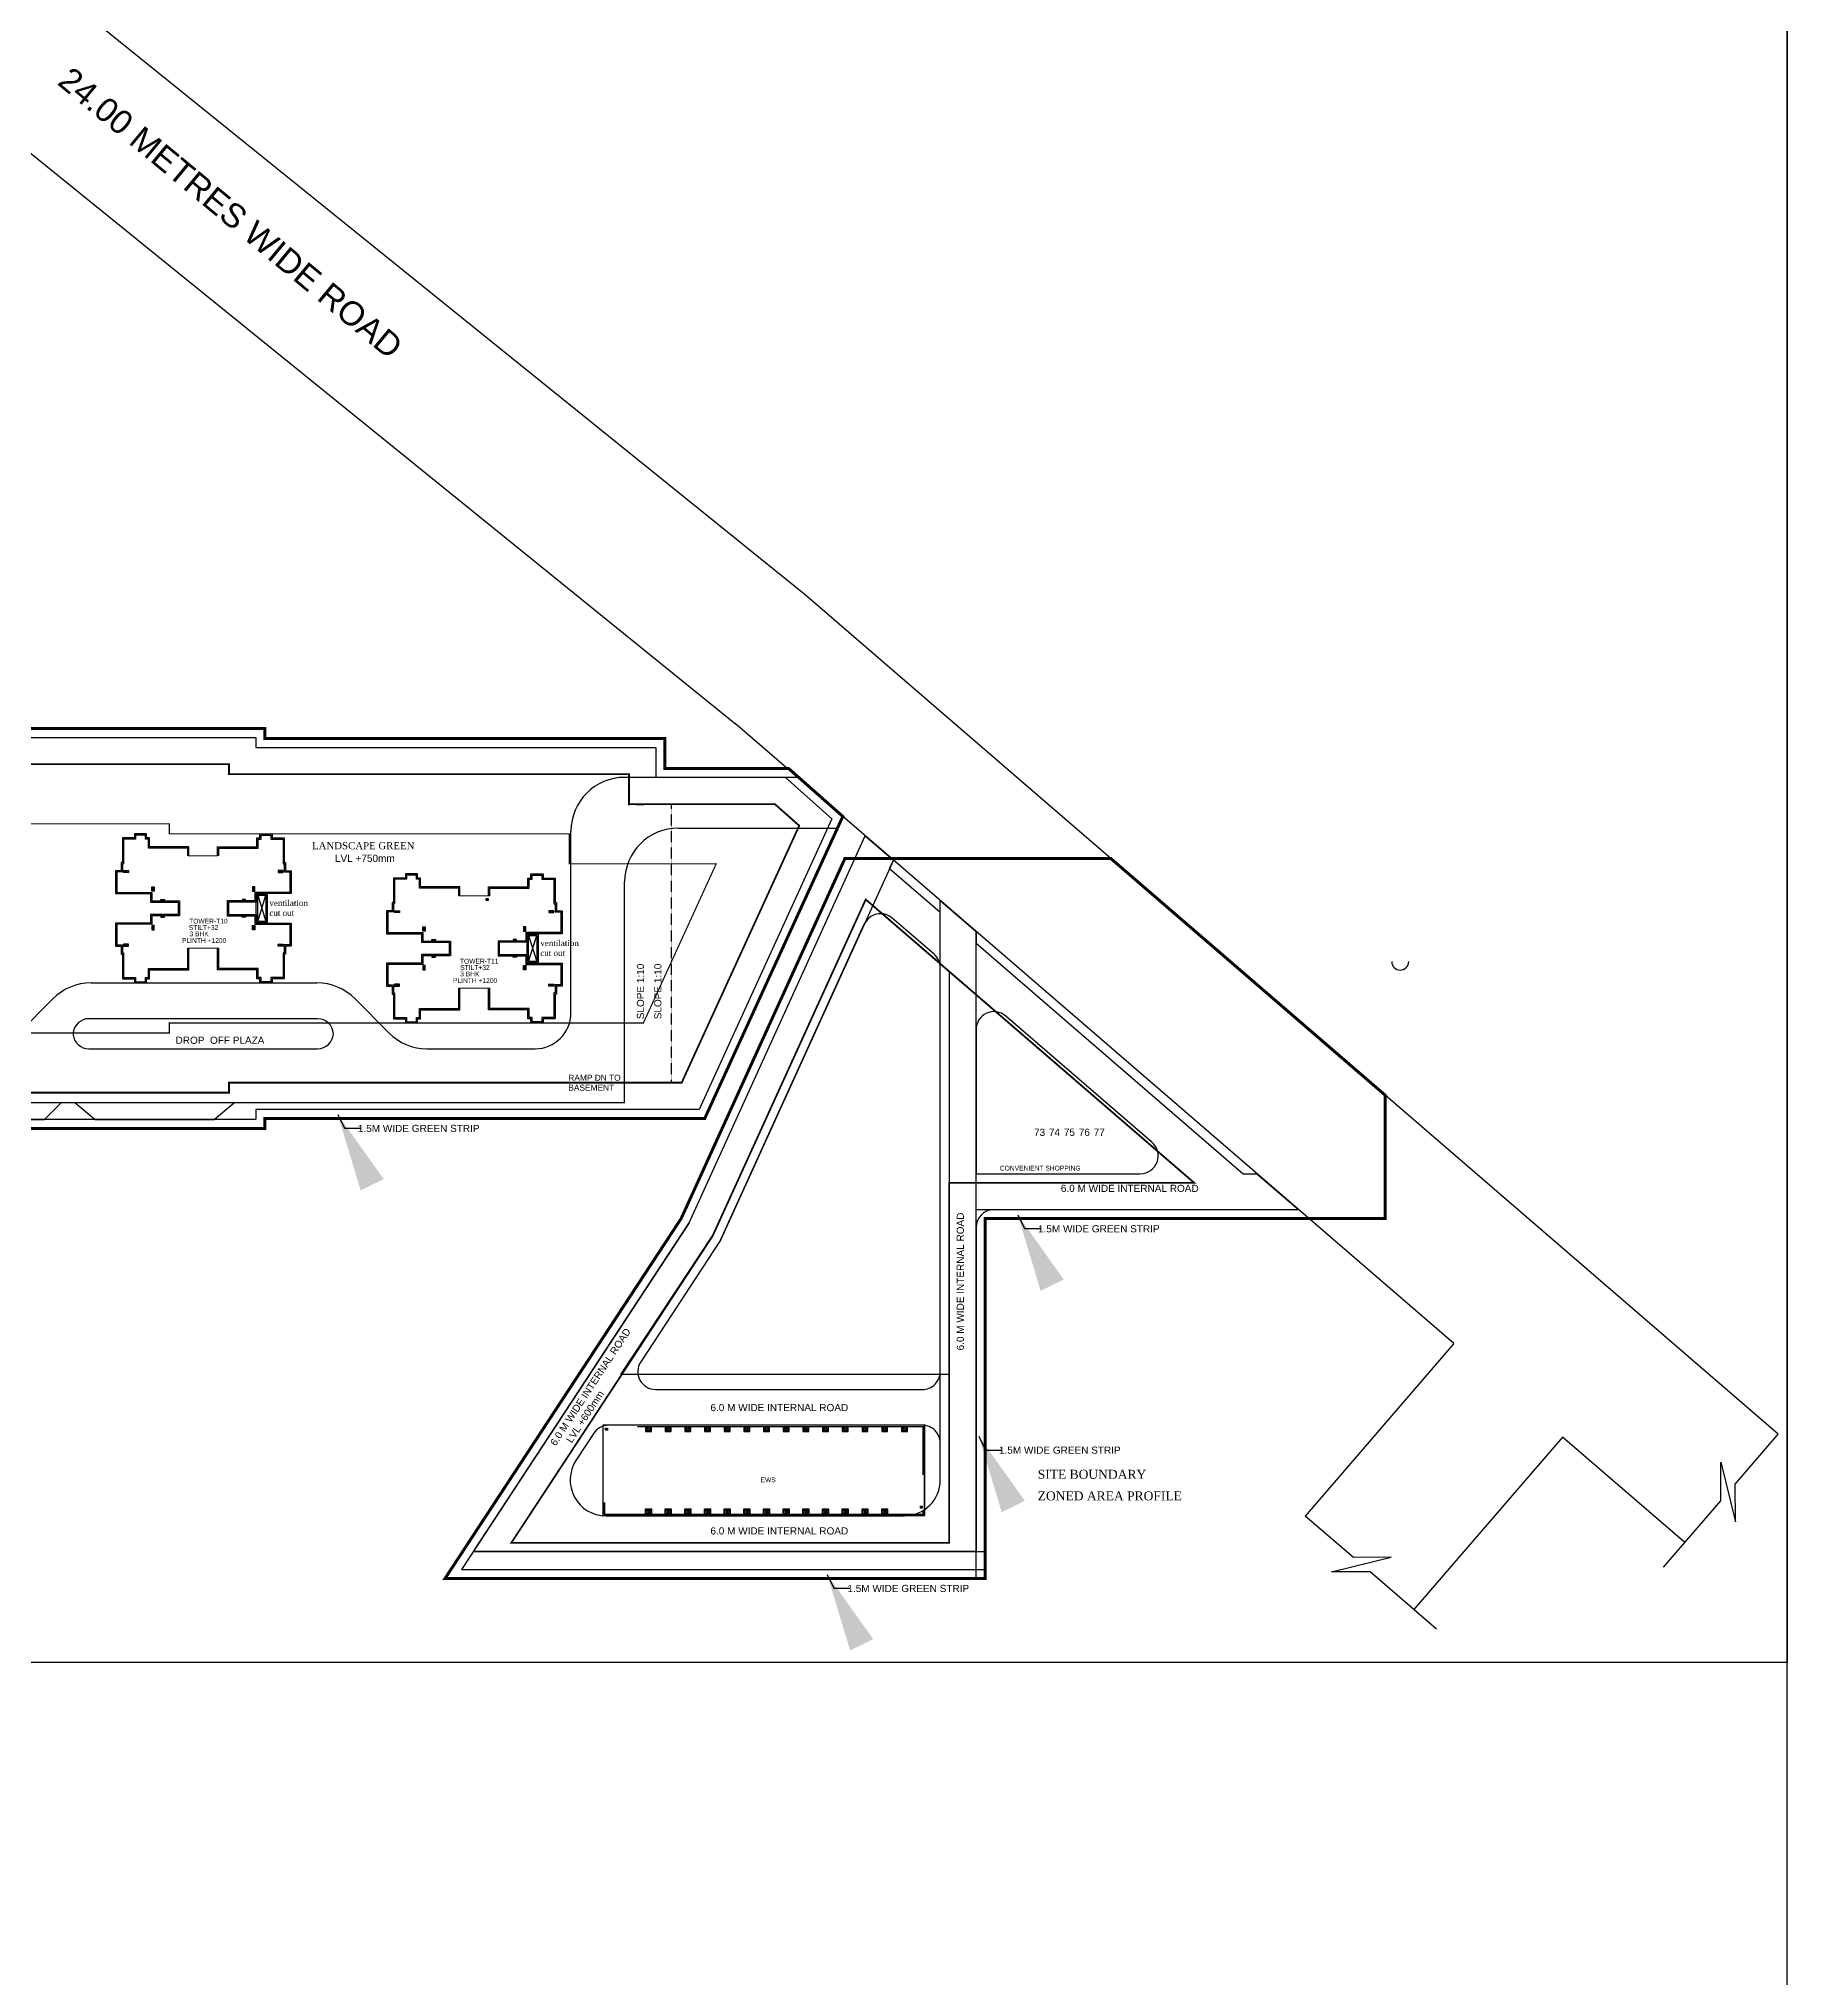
# Model space of a CAD drawing. Header units: millimetres. Extents: x 2061841 to 105821645, y -77612 to 48520811.
# Drawn here: x 105271542 to 105278249, y 48469016 to 48476451 of the extents above; entities that cross this region are included whole.
import ezdxf

# ---------------------------------------------------------------- set-up
doc = ezdxf.new("R2010")
doc.units = ezdxf.units.MM
doc.header["$LTSCALE"] = 10
doc.header["$MEASUREMENT"] = 0
for name, pattern in [('CENTER', [2, 1.25, -0.25, 0.25, -0.25]), ('DASHDOT', [1, 0.5, -0.25, 0, -0.25]), ('HIDDEN', [0.375, 0.25, -0.125])]:
    doc.linetypes.add(name, pattern=pattern)
for name, color, linetype in [('AC-GRND', 1, 'Continuous'), ('BORDER', 5, 'Continuous'), ('DIM', 8, 'Continuous'), ('S-OPENING', 6, 'Continuous'), ('SHEET-TEXT', 7, 'Continuous')]:
    doc.layers.add(name, color=color, linetype=linetype)
doc.layers.add('S-STRCOL HATCH', color=33, linetype='Continuous', lineweight=9)
doc.styles.add('ARIAL', font='arial.ttf')
doc.styles.add('Century', font='swiss.ttf')
doc.styles.add('DIM', font='arial.ttf')
doc.styles.add('Times', font='times.ttf')
doc.dimstyles.new('Dim-0300', dxfattribs={"dimscale": 300, "dimtxt": 1.5, "dimasz": 1, "dimexe": 0.75, "dimexo": 0.5, "dimgap": 0.75, "dimtad": 1, "dimdec": 0, "dimzin": 1, "dimdsep": 46, "dimtxsty": 'DIM', "dimblk": 'ARCHTICK', "dimcen": 2, "dimdle": 0.75, "dimclrd": 54, "dimclre": 54, "dimclrt": 256, "dimazin": 2, "dimtfac": 1, "dimtdec": 0, "dimtix": 1, "dimtmove": 0, "dimatfit": 3, "dimfxl": 1, "dimlwd": -1, "dimlwe": -1, "dimarcsym": 0})

# ---------------------------------------------------------------- blocks, each defined once
blk = doc.blocks.new('_ArchTick')
at = {"color": 0, "linetype": 'ByBlock', "const_width": 0.15}
blk.add_lwpolyline([(-0.5, -0.5), (0.5, 0.5)], dxfattribs=at)
blk = doc.blocks.new('A$C82ecaa04')
at = {"layer": 'AC-GRND', "color": 2, "linetype": 'HIDDEN', "ltscale": 5}
blk.add_lwpolyline([(91225, -240684), (225330, -240684), (225330, -242360), (292382, -242360), (292382, -247425), (299453, -247388), (299453, -294059), (225330, -294059), (225330, -295735), (47713, -295734)], dxfattribs=at)
blk = doc.blocks.new('TOWER-A TYPICAL FLOOR FRAMING PLAN N')
at = {"layer": 'SHEET-TEXT'}
h = blk.add_hatch(color=256, dxfattribs=at)
edge = h.paths.add_edge_path()
edge.add_arc((102510261.8, 48571164.2), 0.801, 92.48721, 182.48721)
edge.add_ellipse((102510261.8, 48571164.2), major_axis=(0.541, 0.59), ratio=1, start_angle=135, end_angle=212.21748)
edge.add_arc((102510261.7, 48571163.8), 0.392, 265.54161, 422.83696)
edge.add_arc((102510262.1, 48571164.6), 0.503, 128.57536, 244.9907, ccw=False)
h = blk.add_hatch(color=256, dxfattribs=at)
edge = h.paths.add_edge_path()
edge.add_arc((102510719.6, 48569133.1), 0.801, 92.48721, 182.48721)
edge.add_ellipse((102510719.6, 48569133.1), major_axis=(0.541, 0.59), ratio=1, start_angle=135, end_angle=212.21748)
edge.add_arc((102510719.5, 48569132.7), 0.392, 265.54161, 422.83696)
edge.add_arc((102510719.8, 48569133.5), 0.503, 128.57536, 244.9907, ccw=False)
h = blk.add_hatch(color=256, dxfattribs=at)
edge = h.paths.add_edge_path()
edge.add_arc((102511927, 48568834.1), 0.801, 272.48721, 362.48721)
edge.add_ellipse((102511927, 48568834.1), major_axis=(-0.541, -0.59), ratio=1, start_angle=135, end_angle=212.21748)
edge.add_arc((102511927.1, 48568834.5), 0.392, 85.54161, 242.83696)
edge.add_arc((102511926.8, 48568833.6), 0.503, -51.42464, 64.9907, ccw=False)
at = {"layer": 'BORDER'}
blk.add_lwpolyline([(102431148.3, 48519203.5), (102515248.3, 48519203.5), (102515248.3, 48578603.5), (102431148.3, 48578603.5)], close=True, dxfattribs=at)
at = {"layer": 'BORDER', "color": 5}
blk.add_lwpolyline([(102503748.3, 48577336.5), (102515248.3, 48577336.5), (102515248.3, 48568238), (102503748.3, 48568238)], close=True, dxfattribs=at)
at = {"layer": 'DIM'}
for p, q in [((102515048.3, 48568922.3), (102515213.2, 48569114)), ((102513903.5, 48568366.3), (102513648.3, 48568585.9))]:
    blk.add_line(p, q, dxfattribs=at)
at = {"layer": 'S-STRCOL HATCH'}
for p, q in [((102509113.3, 48571331.9), (102509227.7, 48571331.9)), ((102510271.6, 48571178.3), (102510152.6, 48571178.3)), ((102509232.3, 48570978.4), (102509113.3, 48570978.4)), ((102510152.6, 48570824.7), (102510271.6, 48570824.7))]:
    blk.add_line(p, q, dxfattribs=at)
at = {"layer": 'SHEET-TEXT', "color": 8}
for p, q in [((102510789, 48571633.1), (102511451.9, 48571633.1)), ((102510583, 48570729.3), (102510583, 48571427.1)), ((102510994.9, 48571438.6), (102511600.4, 48571438.6)), ((102510994.9, 48571438.6), (102511600.4, 48571438.6)), ((102511036.1, 48569924.7), (102511711.4, 48571409.2)), ((102511036.1, 48569924.7), (102511711.4, 48571409.2)), ((102511711.4, 48571409.2), (102511819.8, 48571315.8)), ((102511819.8, 48571315.8), (102511156.7, 48569858.2)), ((102511634.1, 48571322.2), (102511812.3, 48571322.2)), ((102511805, 48571283.2), (102511819.8, 48571315.8)), ((102511805, 48571283.2), (102511999.7, 48571115.3)), ((102511805, 48571283.2), (102511999.7, 48571115.3)), ((102510789, 48570386.1), (102510789, 48571232.6)), ((102511999.7, 48571115.3), (102511999.7, 48571160.6)), ((102511999.7, 48571160.6), (102512137, 48571042.2)), ((102511999.7, 48568938), (102511999.7, 48571160.6)), ((102511707.8, 48571069.6), (102511156.7, 48569858.2)), ((102511156.7, 48569858.2), (102511707.8, 48571069.6)), ((102511975.9, 48570954.5), (102511815.1, 48571093.2)), ((102512137, 48571042.2), (102512137, 48570996.8)), ((102512137, 48568560.4), (102512137, 48571042.2)), ((102512137, 48570996.8), (102513161.7, 48570112.9)), ((102508742.1, 48570844.5), (102509608.5, 48570844.5)), ((102508466.2, 48570652.9), (102508595.9, 48570783.6)), ((102509754.7, 48570783.6), (102509884.4, 48570652.9)), ((102510030.6, 48570592), (102510445.7, 48570592)), ((102506025.2, 48570386.1), (102509293.7, 48570386.1)), ((102508628.5, 48570386.1), (102508563.3, 48570320.8)), ((102508628.5, 48570386.1), (102508679.6, 48570386.1)), ((102508679.6, 48570386.1), (102508757.8, 48570320.8)), ((102509293.7, 48570386.1), (102509215.5, 48570320.8)), ((102509293.7, 48570386.1), (102510789, 48570386.1)), ((102508094.2, 48570320.8), (102508563.3, 48570320.8)), ((102508757.8, 48570320.8), (102509215.5, 48570320.8)), ((102513161.7, 48570112.9), (102513214.3, 48570112.9)), ((102513214.3, 48570112.9), (102513373.5, 48569975.6)), ((102512137, 48569975.6), (102513373.5, 48569975.6)), ((102512205.6, 48569975.6), (102513373.5, 48569975.6)), ((102511036.1, 48569924.7), (102510163.5, 48568594.8)), ((102510208.6, 48568663.4), (102511036.1, 48569924.7)), ((102512137, 48569907), (102512137, 48568663.4)), ((102510717.1, 48568800.7), (102511862.4, 48568800.7)), ((102510717.1, 48568800.7), (102511862.4, 48568800.7)), ((102510163.5, 48568594.8), (102512171.2, 48568594.7)), ((102512137, 48568663.4), (102510208.6, 48568663.4)), ((102510208.6, 48568663.4), (102512171.3, 48568663.4)), ((102510100, 48568560.4), (102512171.2, 48568560.4))]:
    blk.add_line(p, q, dxfattribs=at)
at = {"layer": 'SHEET-TEXT', "ltscale": 50}
for p, q in [((102508867.1, 48571275.2), (102508886.2, 48571268.3)), ((102508886.2, 48571275.2), (102508867.1, 48571268.3)), ((102509478.5, 48571275.2), (102509459.4, 48571268.3)), ((102509459.4, 48571275.2), (102509478.5, 48571268.3)), ((102508984.3, 48571196.2), (102508975.2, 48571212.8)), ((102508975.2, 48571196.2), (102508984.3, 48571212.8)), ((102509361.2, 48571196.2), (102509370.4, 48571212.8)), ((102509370.4, 48571196.2), (102509361.2, 48571212.8)), ((102509010.3, 48571164.7), (102509024, 48571160.1)), ((102509024, 48571164.7), (102509010.3, 48571160.1)), ((102509335.2, 48571164.7), (102509321.5, 48571160.1)), ((102509321.5, 48571164.7), (102509335.2, 48571160.1)), ((102509906.4, 48571121.5), (102509925.5, 48571114.7)), ((102509925.5, 48571121.5), (102509906.4, 48571114.7)), ((102510517.8, 48571121.5), (102510498.7, 48571114.7)), ((102510498.7, 48571121.5), (102510517.8, 48571114.7)), ((102508984.3, 48571064.9), (102508975.2, 48571048.3)), ((102508975.2, 48571064.9), (102508984.3, 48571048.3)), ((102509010.3, 48571096.5), (102509024, 48571101.1)), ((102509024, 48571096.5), (102509010.3, 48571101.1)), ((102509335.2, 48571096.5), (102509321.5, 48571101.1)), ((102509321.5, 48571096.5), (102509335.2, 48571101.1)), ((102509361.2, 48571064.9), (102509370.4, 48571048.3)), ((102509370.4, 48571064.9), (102509361.2, 48571048.3)), ((102510023.7, 48571042.6), (102510014.5, 48571059.2)), ((102510014.5, 48571042.6), (102510023.7, 48571059.2)), ((102510400.5, 48571042.6), (102510409.7, 48571059.2)), ((102510409.7, 48571042.6), (102510400.5, 48571059.2)), ((102508867.1, 48570986), (102508886.2, 48570992.8)), ((102508886.2, 48570986), (102508867.1, 48570992.8)), ((102509478.5, 48570986), (102509459.4, 48570992.8)), ((102509459.4, 48570986), (102509478.5, 48570992.8)), ((102510049.6, 48571011), (102510063.4, 48571006.4)), ((102510063.4, 48571011), (102510049.6, 48571006.4)), ((102510374.6, 48571011), (102510360.8, 48571006.4)), ((102510360.8, 48571011), (102510374.6, 48571006.4)), ((102510023.7, 48570911.2), (102510014.5, 48570894.7)), ((102510014.5, 48570911.2), (102510023.7, 48570894.7)), ((102510049.6, 48570942.8), (102510063.4, 48570947.4)), ((102510063.4, 48570942.8), (102510049.6, 48570947.4)), ((102510374.6, 48570942.8), (102510360.8, 48570947.4)), ((102510360.8, 48570942.8), (102510374.6, 48570947.4)), ((102510400.5, 48570911.2), (102510409.7, 48570894.7)), ((102510409.7, 48570911.2), (102510400.5, 48570894.7)), ((102509906.4, 48570832.3), (102509925.5, 48570839.2)), ((102509925.5, 48570832.3), (102509906.4, 48570839.2)), ((102510517.8, 48570832.3), (102510498.7, 48570839.2)), ((102510498.7, 48570832.3), (102510517.8, 48570839.2)), ((102510871.1, 48569142.3), (102510889.4, 48569128.4)), ((102510889.4, 48569142.3), (102510871.1, 48569128.4)), ((102510946.6, 48569142.3), (102510964.9, 48569128.4)), ((102510964.9, 48569142.3), (102510946.6, 48569128.4)), ((102511022.1, 48569142.3), (102511040.4, 48569128.4)), ((102511040.4, 48569142.3), (102511022.1, 48569128.4)), ((102511097.6, 48569142.3), (102511115.9, 48569128.4)), ((102511115.9, 48569142.3), (102511097.6, 48569128.4)), ((102511173.2, 48569142.3), (102511191.5, 48569128.4)), ((102511191.5, 48569142.3), (102511173.2, 48569128.4)), ((102511248.7, 48569142.3), (102511267, 48569128.4)), ((102511267, 48569142.3), (102511248.7, 48569128.4)), ((102511324.2, 48569142.3), (102511342.5, 48569128.4)), ((102511342.5, 48569142.3), (102511324.2, 48569128.4)), ((102511399.7, 48569142.3), (102511418, 48569128.4)), ((102511418, 48569142.3), (102511399.7, 48569128.4)), ((102511475.2, 48569142.3), (102511493.5, 48569128.4)), ((102511493.5, 48569142.3), (102511475.2, 48569128.4)), ((102511550.7, 48569142.3), (102511569, 48569128.4)), ((102511569, 48569142.3), (102511550.7, 48569128.4)), ((102511626.2, 48569142.3), (102511644.5, 48569128.4)), ((102511644.5, 48569142.3), (102511626.2, 48569128.4)), ((102511701.7, 48569142.3), (102511720, 48569128.4)), ((102511720, 48569142.3), (102511701.7, 48569128.4)), ((102511777.2, 48569142.3), (102511795.6, 48569128.4)), ((102511795.6, 48569142.3), (102511777.2, 48569128.4)), ((102511852.8, 48569142.3), (102511871.1, 48569128.4)), ((102511871.1, 48569142.3), (102511852.8, 48569128.4)), ((102510871.1, 48568808.7), (102510889.4, 48568822.6)), ((102510889.4, 48568808.7), (102510871.1, 48568822.6)), ((102510946.6, 48568808.7), (102510964.9, 48568822.6)), ((102510964.9, 48568808.7), (102510946.6, 48568822.6)), ((102511022.1, 48568808.7), (102511040.4, 48568822.6)), ((102511040.4, 48568808.7), (102511022.1, 48568822.6)), ((102511097.6, 48568808.7), (102511115.9, 48568822.6)), ((102511115.9, 48568808.7), (102511097.6, 48568822.6)), ((102511173.2, 48568808.7), (102511191.5, 48568822.6)), ((102511191.5, 48568808.7), (102511173.2, 48568822.6)), ((102511248.7, 48568808.7), (102511267, 48568822.6)), ((102511267, 48568808.7), (102511248.7, 48568822.6)), ((102511324.2, 48568808.7), (102511342.5, 48568822.6)), ((102511342.5, 48568808.7), (102511324.2, 48568822.6)), ((102511399.7, 48568808.7), (102511418, 48568822.6)), ((102511418, 48568808.7), (102511399.7, 48568822.6)), ((102511475.2, 48568808.7), (102511493.5, 48568822.6)), ((102511493.5, 48568808.7), (102511475.2, 48568822.6)), ((102511550.7, 48568808.7), (102511569, 48568822.6)), ((102511569, 48568808.7), (102511550.7, 48568822.6)), ((102511626.2, 48568808.7), (102511644.5, 48568822.6)), ((102511644.5, 48568808.7), (102511626.2, 48568822.6)), ((102511701.7, 48568808.7), (102511720, 48568822.6)), ((102511720, 48568808.7), (102511701.7, 48568822.6)), ((102511777.2, 48568808.7), (102511795.6, 48568822.6)), ((102511795.6, 48568808.7), (102511777.2, 48568822.6))]:
    blk.add_line(p, q, dxfattribs=at)
at = {"layer": 'SHEET-TEXT'}
for p, q in [((102509381.4, 48571080.3), (102509412.3, 48571180.5)), ((102509381.4, 48571180.5), (102509412.3, 48571080.3)), ((102510258.2, 48571160.6), (102510258.2, 48571167.8)), ((102510258.2, 48571167.8), (102510265.4, 48571167.8)), ((102510258.2, 48571167.8), (102510261.2, 48571164.8)), ((102510261.2, 48571163.5), (102510258.2, 48571160.6)), ((102510265.4, 48571160.6), (102510258.2, 48571160.6)), ((102510265.4, 48571167.8), (102510262.4, 48571164.8)), ((102510262.4, 48571163.5), (102510265.4, 48571160.6)), ((102510265.4, 48571167.8), (102510265.4, 48571160.6)), ((102510420.7, 48570926.6), (102510451.7, 48571026.9)), ((102510420.7, 48571026.9), (102510451.7, 48570926.6)), ((102510716, 48569129.5), (102510716, 48569136.7)), ((102510716, 48569136.7), (102510723.2, 48569136.7)), ((102510716, 48569136.7), (102510718.9, 48569133.8)), ((102510718.9, 48569132.5), (102510716, 48569129.5)), ((102510723.2, 48569129.5), (102510716, 48569129.5)), ((102510723.2, 48569136.7), (102510720.2, 48569133.8)), ((102510720.2, 48569132.5), (102510723.2, 48569129.5)), ((102510723.2, 48569136.7), (102510723.2, 48569129.5)), ((102511923.4, 48568830.5), (102511923.4, 48568837.7)), ((102511923.4, 48568837.7), (102511930.6, 48568837.7)), ((102511926.4, 48568834.7), (102511923.4, 48568837.7)), ((102511923.4, 48568830.5), (102511926.4, 48568833.4)), ((102511930.6, 48568830.5), (102511923.4, 48568830.5)), ((102511927.7, 48568834.7), (102511930.6, 48568837.7)), ((102511930.6, 48568830.5), (102511927.7, 48568833.4)), ((102511930.6, 48568837.7), (102511930.6, 48568830.5)), ((102514774, 48568603.4), (102514993.5, 48568858.6)), ((102513584.6, 48568640.6), (102513399.6, 48568799.8))]:
    blk.add_line(p, q, dxfattribs=at)
at = {"layer": 'SHEET-TEXT', "linetype": 'CENTER', "ltscale": 3, "const_width": 11.4}
blk.add_lwpolyline([(102506340, 48571820.8), (102509408.6, 48571820.8), (102509408.6, 48571782.5), (102510942.9, 48571782.5), (102510942.9, 48571667.4), (102511417.4, 48571667.4), (102511625.8, 48571483.1), (102511096.2, 48570324.9), (102509408.6, 48570324.9), (102509408.6, 48570286.5), (102505085.9, 48570286.5)], dxfattribs=at)
at = {"layer": 'SHEET-TEXT', "color": 8}
for points in [[(102504864.2, 48570519.8), (102504840, 48570540.4), (102504840, 48575844.4), (102504149.6, 48575844.4), (102504149.6, 48577156.6), (102504866.3, 48577156.6), (102505423.4, 48576667.5), (102505423.4, 48575775.7), (102506439.4, 48575775.7), (102507571.5, 48574781.9), (102507571.5, 48573082.6), (102506305.7, 48573082.6), (102506305.7, 48571786.5), (102509374.3, 48571786.5), (102509374.3, 48571748.1), (102510908.6, 48571748.1), (102510908.6, 48571633.1), (102511404.4, 48571633.1), (102511584, 48571474.2), (102511074.2, 48570359.2), (102509374.3, 48570359.2), (102509374.3, 48570320.8), (102505098.5, 48570320.8), (102505083.3, 48570333.7)], [(102511934, 48568957.2), (102511934, 48569142.3), (102510838.5, 48569141.2)], [(102510711.6, 48568851.9), (102510711.6, 48568807.5), (102511934, 48568808.7), (102511934, 48568822.6)]]:
    blk.add_lwpolyline(points, dxfattribs=at)
at = {"layer": 'SHEET-TEXT', "color": 8, "linetype": 'DASHDOT', "ltscale": 5, "const_width": 6.86}
blk.add_lwpolyline([(102510805.6, 48571645.2), (102509271.3, 48571645.2), (102509271.3, 48571683.5), (102506202.7, 48571683.5), (102506202.7, 48573185.6), (102507468.5, 48573185.6), (102507468.5, 48574674.4), (102506331.2, 48575672.8), (102505320.5, 48575672.8), (102505320.5, 48576560), (102504758.2, 48577053.6), (102504252.5, 48577053.6), (102504252.5, 48575947.4), (102504943, 48575947.4), (102504943, 48570648.1), (102505207, 48570423.8), (102509271.3, 48570423.8), (102509271.3, 48570462.2), (102511007.8, 48570462.2), (102511458.6, 48571447.6), (102511365.4, 48571530.1), (102510805.6, 48571530.1)], close=True, dxfattribs=at)
at = {"layer": 'SHEET-TEXT', "color": 8, "linetype": 'HIDDEN', "ltscale": 10, "const_width": 4.58}
blk.add_lwpolyline([(102507239.7, 48574631.6), (102507239.7, 48573414.4), (102505973.9, 48573414.4), (102505973.9, 48571454.7), (102509042.5, 48571454.7), (102509042.5, 48571416.3), (102510576.8, 48571416.3), (102510576.8, 48571301.3), (102511140.1, 48571301.3), (102510861, 48570691), (102509042.5, 48570691), (102509042.5, 48570652.6), (102505220.4, 48570652.6), (102505171.8, 48570693.9), (102505171.8, 48575443.9), (102506314.4, 48575443.9)], close=True, dxfattribs=at)
at = {"layer": 'SHEET-TEXT', "ltscale": 51}
for points in [[(102511481.8, 48572332.5), (102508549.3, 48574699.9)], [(102508191.1, 48574283.6), (102511213.6, 48571838.7)], [(102515213.2, 48569114), (102511481.8, 48572332.5)], [(102513970, 48569461.1), (102511213.6, 48571838.7)], [(102513970, 48569461.1), (102513399.6, 48568799.8)], [(102514386.5, 48569101.8), (102513816.6, 48568441.1)], [(102514855.1, 48568697.7), (102514386.5, 48569101.8)]]:
    blk.add_lwpolyline(points, dxfattribs=at)
at = {"layer": 'SHEET-TEXT', "ltscale": 0.5}
for points in [[(102509117.9, 48571331.9), (102509117.9, 48571366.1), (102508967, 48571366.1), (102508967, 48571400.5), (102508955.5, 48571400.5), (102508955.5, 48571416.5), (102508908.6, 48571416.5), (102508908.6, 48571400.5), (102508862.5, 48571400.5), (102508862.5, 48571306.1), (102508857.9, 48571306.1), (102508857.9, 48571275.1), (102508836.2, 48571275.1), (102508836.2, 48571187.1), (102508970.6, 48571187.1), (102508970.6, 48571154.4), (102509076.7, 48571154.4), (102509076.7, 48571130.6), (102509076.7, 48571106.8), (102508970.6, 48571106.8), (102508970.6, 48571074.1), (102508836.2, 48571074.1), (102508836.2, 48570986.1), (102508857.9, 48570986.1), (102508857.9, 48570955.1), (102508862.5, 48570955.1), (102508862.5, 48570860.7), (102508908.6, 48570860.7), (102508908.6, 48570844.7), (102508955.5, 48570844.7), (102508955.5, 48570860.7), (102508967, 48570860.7), (102508967, 48570895), (102509117.9, 48570895), (102509117.9, 48570978.4)], [(102509227.7, 48571331.9), (102509227.7, 48571366.1), (102509378.6, 48571366.1), (102509378.6, 48571400.5), (102509390.1, 48571400.5), (102509390.1, 48571416.5), (102509437, 48571416.5), (102509437, 48571400.5), (102509483.1, 48571400.5), (102509483.1, 48571306.1), (102509487.6, 48571306.1), (102509487.6, 48571275.1), (102509509.4, 48571275.1), (102509509.4, 48571187.1), (102509374.9, 48571187.1), (102509374.9, 48571154.4), (102509268.9, 48571154.4), (102509268.9, 48571130.6), (102509268.9, 48571106.8), (102509374.9, 48571106.8), (102509374.9, 48571074.1), (102509509.4, 48571074.1), (102509509.4, 48570986.1), (102509487.6, 48570986.1), (102509487.6, 48570955.1), (102509483.1, 48570955.1), (102509483.1, 48570860.7), (102509437, 48570860.7), (102509437, 48570844.7), (102509390.1, 48570844.7), (102509390.1, 48570860.7), (102509378.6, 48570860.7), (102509378.6, 48570895), (102509227.7, 48570895), (102509227.7, 48570978.4)], [(102509113.3, 48571331.9), (102509113.3, 48571361.6), (102508962.4, 48571361.6), (102508962.4, 48571395.9), (102508950.9, 48571395.9), (102508950.9, 48571411.9), (102508913.2, 48571411.9), (102508913.2, 48571395.9), (102508867.1, 48571395.9), (102508867.1, 48571301.5), (102508862.5, 48571301.5), (102508862.5, 48571270.5), (102508840.8, 48571270.5), (102508840.8, 48571191.7), (102508975.2, 48571191.7), (102508975.2, 48571158.9), (102509081.3, 48571158.9), (102509081.3, 48571130.6), (102509081.3, 48571102.2), (102508975.2, 48571102.2), (102508975.2, 48571069.5), (102508840.8, 48571069.5), (102508840.8, 48570990.6), (102508862.5, 48570990.6), (102508862.5, 48570959.6), (102508867.1, 48570959.6), (102508867.1, 48570865.3), (102508913.2, 48570865.3), (102508913.2, 48570849.2), (102508950.9, 48570849.2), (102508950.9, 48570865.3), (102508962.4, 48570865.3), (102508962.4, 48570899.6), (102509113.3, 48570899.6), (102509113.3, 48570978.4)], [(102509232.3, 48571331.9), (102509232.3, 48571361.6), (102509383.2, 48571361.6), (102509383.2, 48571395.9), (102509394.6, 48571395.9), (102509394.6, 48571411.9), (102509432.4, 48571411.9), (102509432.4, 48571395.9), (102509478.5, 48571395.9), (102509478.5, 48571301.5), (102509483.1, 48571301.5), (102509483.1, 48571270.5), (102509504.8, 48571270.5), (102509504.8, 48571191.7), (102509370.4, 48571191.7), (102509370.4, 48571158.9), (102509264.3, 48571158.9), (102509264.3, 48571130.6), (102509264.3, 48571102.2), (102509370.4, 48571102.2), (102509370.4, 48571069.5), (102509504.8, 48571069.5), (102509504.8, 48570990.6), (102509483.1, 48570990.6), (102509483.1, 48570959.6), (102509478.5, 48570959.6), (102509478.5, 48570865.3), (102509432.4, 48570865.3), (102509432.4, 48570849.2), (102509394.6, 48570849.2), (102509394.6, 48570865.3), (102509383.2, 48570865.3), (102509383.2, 48570899.6), (102509232.3, 48570899.6), (102509232.3, 48570978.4)], [(102510157.2, 48571178.3), (102510157.2, 48571212.5), (102510006.3, 48571212.5), (102510006.3, 48571246.8), (102509994.8, 48571246.8), (102509994.8, 48571262.8), (102509947.9, 48571262.8), (102509947.9, 48571246.8), (102509901.8, 48571246.8), (102509901.8, 48571152.4), (102509897.2, 48571152.4), (102509897.2, 48571121.4), (102509875.5, 48571121.4), (102509875.5, 48571033.4), (102510009.9, 48571033.4), (102510009.9, 48571000.7), (102510116, 48571000.7), (102510116, 48570976.9), (102510116, 48570953.1), (102510009.9, 48570953.1), (102510009.9, 48570920.4), (102509875.5, 48570920.4), (102509875.5, 48570832.4), (102509897.2, 48570832.4), (102509897.2, 48570801.4), (102509901.8, 48570801.4), (102509901.8, 48570707), (102509947.9, 48570707), (102509947.9, 48570691), (102509994.8, 48570691), (102509994.8, 48570707), (102510006.3, 48570707), (102510006.3, 48570741.3), (102510157.2, 48570741.3), (102510157.2, 48570824.7)], [(102510152.6, 48571178.3), (102510152.6, 48571207.9), (102510001.7, 48571207.9), (102510001.7, 48571242.2), (102509990.3, 48571242.2), (102509990.3, 48571258.3), (102509952.5, 48571258.3), (102509952.5, 48571242.2), (102509906.4, 48571242.2), (102509906.4, 48571147.8), (102509901.8, 48571147.8), (102509901.8, 48571116.8), (102509880.1, 48571116.8), (102509880.1, 48571038), (102510014.5, 48571038), (102510014.5, 48571005.3), (102510120.6, 48571005.3), (102510120.6, 48570976.9), (102510120.6, 48570948.5), (102510014.5, 48570948.5), (102510014.5, 48570915.8), (102509880.1, 48570915.8), (102509880.1, 48570837), (102509901.8, 48570837), (102509901.8, 48570806), (102509906.4, 48570806), (102509906.4, 48570711.6), (102509952.5, 48570711.6), (102509952.5, 48570695.6), (102509990.3, 48570695.6), (102509990.3, 48570711.6), (102510001.7, 48570711.6), (102510001.7, 48570745.9), (102510152.6, 48570745.9), (102510152.6, 48570824.7)], [(102510267, 48571178.3), (102510267, 48571212.5), (102510417.9, 48571212.5), (102510417.9, 48571246.8), (102510429.4, 48571246.8), (102510429.4, 48571262.8), (102510476.3, 48571262.8), (102510476.3, 48571246.8), (102510522.4, 48571246.8), (102510522.4, 48571152.4), (102510527, 48571152.4), (102510527, 48571121.4), (102510548.7, 48571121.4), (102510548.7, 48571033.4), (102510414.3, 48571033.4), (102510414.3, 48571000.7), (102510308.2, 48571000.7), (102510308.2, 48570976.9), (102510308.2, 48570953.1), (102510414.3, 48570953.1), (102510414.3, 48570920.4), (102510548.7, 48570920.4), (102510548.7, 48570832.4), (102510527, 48570832.4), (102510527, 48570801.4), (102510522.4, 48570801.4), (102510522.4, 48570707), (102510476.3, 48570707), (102510476.3, 48570691), (102510429.4, 48570691), (102510429.4, 48570707), (102510417.9, 48570707), (102510417.9, 48570741.3), (102510267, 48570741.3), (102510267, 48570824.7)], [(102510271.6, 48571178.3), (102510271.6, 48571207.9), (102510422.5, 48571207.9), (102510422.5, 48571242.2), (102510433.9, 48571242.2), (102510433.9, 48571258.3), (102510471.7, 48571258.3), (102510471.7, 48571242.2), (102510517.8, 48571242.2), (102510517.8, 48571147.8), (102510522.4, 48571147.8), (102510522.4, 48571116.8), (102510544.1, 48571116.8), (102510544.1, 48571038), (102510409.7, 48571038), (102510409.7, 48571005.3), (102510303.6, 48571005.3), (102510303.6, 48570976.9), (102510303.6, 48570948.5), (102510409.7, 48570948.5), (102510409.7, 48570915.8), (102510544.1, 48570915.8), (102510544.1, 48570837), (102510522.4, 48570837), (102510522.4, 48570806), (102510517.8, 48570806), (102510517.8, 48570711.6), (102510471.7, 48570711.6), (102510471.7, 48570695.6), (102510433.9, 48570695.6), (102510433.9, 48570711.6), (102510422.5, 48570711.6), (102510422.5, 48570745.9), (102510271.6, 48570745.9), (102510271.6, 48570824.7)], [(102511935.1, 48568957.2), (102511935.1, 48569143.5), (102510838.5, 48569142.3)], [(102510710.4, 48568851.9), (102510710.4, 48568806.4), (102511935.1, 48568807.5), (102511935.1, 48568822.6)]]:
    blk.add_lwpolyline(points, dxfattribs=at)
at = {"layer": 'SHEET-TEXT', "ltscale": 50}
for points in [[(102508867.1, 48571275.2), (102508886.2, 48571275.2), (102508886.2, 48571268.3), (102508867.1, 48571268.3)], [(102509478.5, 48571275.2), (102509459.4, 48571275.2), (102509459.4, 48571268.3), (102509478.5, 48571268.3)], [(102508975.2, 48571212.8), (102508984.3, 48571212.8), (102508984.3, 48571196.2), (102508975.2, 48571196.2)], [(102509370.4, 48571212.8), (102509361.2, 48571212.8), (102509361.2, 48571196.2), (102509370.4, 48571196.2)], [(102509010.3, 48571164.7), (102509024, 48571164.7), (102509024, 48571160.1), (102509010.3, 48571160.1)], [(102509335.2, 48571164.7), (102509321.5, 48571164.7), (102509321.5, 48571160.1), (102509335.2, 48571160.1)], [(102509906.4, 48571121.5), (102509925.5, 48571121.5), (102509925.5, 48571114.7), (102509906.4, 48571114.7)], [(102510517.8, 48571121.5), (102510498.7, 48571121.5), (102510498.7, 48571114.7), (102510517.8, 48571114.7)], [(102508975.2, 48571048.3), (102508984.3, 48571048.3), (102508984.3, 48571064.9), (102508975.2, 48571064.9)], [(102509010.3, 48571096.5), (102509024, 48571096.5), (102509024, 48571101.1), (102509010.3, 48571101.1)], [(102509335.2, 48571096.5), (102509321.5, 48571096.5), (102509321.5, 48571101.1), (102509335.2, 48571101.1)], [(102509370.4, 48571048.3), (102509361.2, 48571048.3), (102509361.2, 48571064.9), (102509370.4, 48571064.9)], [(102510014.5, 48571059.2), (102510023.7, 48571059.2), (102510023.7, 48571042.6), (102510014.5, 48571042.6)], [(102510409.7, 48571059.2), (102510400.5, 48571059.2), (102510400.5, 48571042.6), (102510409.7, 48571042.6)], [(102508867.1, 48570986), (102508886.2, 48570986), (102508886.2, 48570992.8), (102508867.1, 48570992.8)], [(102509478.5, 48570986), (102509459.4, 48570986), (102509459.4, 48570992.8), (102509478.5, 48570992.8)], [(102510049.6, 48571011), (102510063.4, 48571011), (102510063.4, 48571006.4), (102510049.6, 48571006.4)], [(102510374.6, 48571011), (102510360.8, 48571011), (102510360.8, 48571006.4), (102510374.6, 48571006.4)], [(102510014.5, 48570894.7), (102510023.7, 48570894.7), (102510023.7, 48570911.2), (102510014.5, 48570911.2)], [(102510049.6, 48570942.8), (102510063.4, 48570942.8), (102510063.4, 48570947.4), (102510049.6, 48570947.4)], [(102510374.6, 48570942.8), (102510360.8, 48570942.8), (102510360.8, 48570947.4), (102510374.6, 48570947.4)], [(102510409.7, 48570894.7), (102510400.5, 48570894.7), (102510400.5, 48570911.2), (102510409.7, 48570911.2)], [(102509906.4, 48570832.3), (102509925.5, 48570832.3), (102509925.5, 48570839.2), (102509906.4, 48570839.2)], [(102510517.8, 48570832.3), (102510498.7, 48570832.3), (102510498.7, 48570839.2), (102510517.8, 48570839.2)], [(102510871.1, 48569128.4), (102510889.4, 48569128.4), (102510889.4, 48569142.3), (102510871.1, 48569142.3)], [(102510946.6, 48569128.4), (102510964.9, 48569128.4), (102510964.9, 48569142.3), (102510946.6, 48569142.3)], [(102511022.1, 48569128.4), (102511040.4, 48569128.4), (102511040.4, 48569142.3), (102511022.1, 48569142.3)], [(102511097.6, 48569128.4), (102511115.9, 48569128.4), (102511115.9, 48569142.3), (102511097.6, 48569142.3)], [(102511173.2, 48569128.4), (102511191.5, 48569128.4), (102511191.5, 48569142.3), (102511173.2, 48569142.3)], [(102511248.7, 48569128.4), (102511267, 48569128.4), (102511267, 48569142.3), (102511248.7, 48569142.3)], [(102511324.2, 48569128.4), (102511342.5, 48569128.4), (102511342.5, 48569142.3), (102511324.2, 48569142.3)], [(102511399.7, 48569128.4), (102511418, 48569128.4), (102511418, 48569142.3), (102511399.7, 48569142.3)], [(102511475.2, 48569128.4), (102511493.5, 48569128.4), (102511493.5, 48569142.3), (102511475.2, 48569142.3)], [(102511550.7, 48569128.4), (102511569, 48569128.4), (102511569, 48569142.3), (102511550.7, 48569142.3)], [(102511626.2, 48569128.4), (102511644.5, 48569128.4), (102511644.5, 48569142.3), (102511626.2, 48569142.3)], [(102511701.7, 48569128.4), (102511720, 48569128.4), (102511720, 48569142.3), (102511701.7, 48569142.3)], [(102511777.2, 48569128.4), (102511795.6, 48569128.4), (102511795.6, 48569142.3), (102511777.2, 48569142.3)], [(102511852.8, 48569128.4), (102511871.1, 48569128.4), (102511871.1, 48569142.3), (102511852.8, 48569142.3)], [(102510871.1, 48568822.6), (102510889.4, 48568822.6), (102510889.4, 48568808.7), (102510871.1, 48568808.7)], [(102510946.6, 48568822.6), (102510964.9, 48568822.6), (102510964.9, 48568808.7), (102510946.6, 48568808.7)], [(102511022.1, 48568822.6), (102511040.4, 48568822.6), (102511040.4, 48568808.7), (102511022.1, 48568808.7)], [(102511097.6, 48568822.6), (102511115.9, 48568822.6), (102511115.9, 48568808.7), (102511097.6, 48568808.7)], [(102511173.2, 48568822.6), (102511191.5, 48568822.6), (102511191.5, 48568808.7), (102511173.2, 48568808.7)], [(102511248.7, 48568822.6), (102511267, 48568822.6), (102511267, 48568808.7), (102511248.7, 48568808.7)], [(102511324.2, 48568822.6), (102511342.5, 48568822.6), (102511342.5, 48568808.7), (102511324.2, 48568808.7)], [(102511399.7, 48568822.6), (102511418, 48568822.6), (102511418, 48568808.7), (102511399.7, 48568808.7)], [(102511475.2, 48568822.6), (102511493.5, 48568822.6), (102511493.5, 48568808.7), (102511475.2, 48568808.7)], [(102511550.7, 48568822.6), (102511569, 48568822.6), (102511569, 48568808.7), (102511550.7, 48568808.7)], [(102511626.2, 48568822.6), (102511644.5, 48568822.6), (102511644.5, 48568808.7), (102511626.2, 48568808.7)], [(102511701.7, 48568822.6), (102511720, 48568822.6), (102511720, 48568808.7), (102511701.7, 48568808.7)], [(102511777.2, 48568822.6), (102511795.6, 48568822.6), (102511795.6, 48568808.7), (102511777.2, 48568808.7)]]:
    blk.add_lwpolyline(points, close=True, dxfattribs=at)
at = {"layer": 'SHEET-TEXT', "linetype": 'CENTER', "ltscale": 3, "const_width": 11.4}
blk.add_lwpolyline([(102512171.3, 48569941.3), (102513705.6, 48569941.3), (102513705.6, 48570414.4), (102512653.2, 48571322.2), (102511634.1, 48571322.2), (102511006, 48569941.3), (102510100, 48568560.4), (102512171.3, 48568560.4)], close=True, dxfattribs=at)
at = {"layer": 'SHEET-TEXT'}
for points in [[(102509376.1, 48571075), (102509376.1, 48571185.8), (102509417.6, 48571185.8), (102509417.6, 48571075)], [(102509381.4, 48571080.3), (102509381.4, 48571180.5), (102509412.3, 48571180.5), (102509412.3, 48571080.3)], [(102510415.4, 48570921.4), (102510415.4, 48571032.1), (102510456.9, 48571032.1), (102510456.9, 48570921.4)], [(102510420.7, 48570926.6), (102510420.7, 48571026.9), (102510451.7, 48571026.9), (102510451.7, 48570926.6)]]:
    blk.add_lwpolyline(points, close=True, dxfattribs=at)
at = {"layer": 'SHEET-TEXT', "color": 3, "linetype": 'DASHDOT', "ltscale": 5, "const_width": 6.86}
blk.add_lwpolyline([(102511126.4, 48569873.9), (102510354.1, 48568696.8), (102512033.9, 48568696.8), (102512033.9, 48570077.7), (102512973.7, 48570077.7), (102511713.6, 48571164.6)], close=True, dxfattribs=at)
at = {"layer": 'SHEET-TEXT', "color": 8}
for points in [[(102511713.6, 48571165.5), (102512033.9, 48570888.3), (102512033.9, 48569342.5), (102510774.2, 48569342.5), (102511126.4, 48569874.8)], [(102510704.7, 48568800.7), (102511940.9, 48568801.8), (102511940.9, 48569149.2), (102510704.7, 48569148)], [(102510868.8, 48569123.8), (102510891.7, 48569123.8), (102510891.7, 48569142.3), (102510868.8, 48569142.3)], [(102510944.3, 48569123.8), (102510967.2, 48569123.8), (102510967.2, 48569142.3), (102510944.3, 48569142.3)], [(102511019.8, 48569123.8), (102511042.7, 48569123.8), (102511042.7, 48569142.3), (102511019.8, 48569142.3)], [(102511095.4, 48569123.8), (102511118.2, 48569123.8), (102511118.2, 48569142.3), (102511095.4, 48569142.3)], [(102511170.9, 48569123.8), (102511193.7, 48569123.8), (102511193.7, 48569142.3), (102511170.9, 48569142.3)], [(102511246.4, 48569123.8), (102511269.3, 48569123.8), (102511269.3, 48569142.3), (102511246.4, 48569142.3)], [(102511321.9, 48569123.8), (102511344.8, 48569123.8), (102511344.8, 48569142.3), (102511321.9, 48569142.3)], [(102511397.4, 48569123.8), (102511420.3, 48569123.8), (102511420.3, 48569142.3), (102511397.4, 48569142.3)], [(102511472.9, 48569123.8), (102511495.8, 48569123.8), (102511495.8, 48569142.3), (102511472.9, 48569142.3)], [(102511548.4, 48569123.8), (102511571.3, 48569123.8), (102511571.3, 48569142.3), (102511548.4, 48569142.3)], [(102511623.9, 48569123.8), (102511646.8, 48569123.8), (102511646.8, 48569142.3), (102511623.9, 48569142.3)], [(102511699.4, 48569123.8), (102511722.3, 48569123.8), (102511722.3, 48569142.3), (102511699.4, 48569142.3)], [(102511775, 48569123.8), (102511797.8, 48569123.8), (102511797.8, 48569142.3), (102511775, 48569142.3)], [(102511850.5, 48569123.8), (102511873.4, 48569123.8), (102511873.4, 48569142.3), (102511850.5, 48569142.3)], [(102510868.8, 48568827.2), (102510891.7, 48568827.2), (102510891.7, 48568808.7), (102510868.8, 48568808.7)], [(102510944.3, 48568827.2), (102510967.2, 48568827.2), (102510967.2, 48568808.7), (102510944.3, 48568808.7)], [(102511019.8, 48568827.2), (102511042.7, 48568827.2), (102511042.7, 48568808.7), (102511019.8, 48568808.7)], [(102511095.4, 48568827.2), (102511118.2, 48568827.2), (102511118.2, 48568808.7), (102511095.4, 48568808.7)], [(102511170.9, 48568827.2), (102511193.7, 48568827.2), (102511193.7, 48568808.7), (102511170.9, 48568808.7)], [(102511246.4, 48568827.2), (102511269.3, 48568827.2), (102511269.3, 48568808.7), (102511246.4, 48568808.7)], [(102511321.9, 48568827.2), (102511344.8, 48568827.2), (102511344.8, 48568808.7), (102511321.9, 48568808.7)], [(102511397.4, 48568827.2), (102511420.3, 48568827.2), (102511420.3, 48568808.7), (102511397.4, 48568808.7)], [(102511472.9, 48568827.2), (102511495.8, 48568827.2), (102511495.8, 48568808.7), (102511472.9, 48568808.7)], [(102511548.4, 48568827.2), (102511571.3, 48568827.2), (102511571.3, 48568808.7), (102511548.4, 48568808.7)], [(102511623.9, 48568827.2), (102511646.8, 48568827.2), (102511646.8, 48568808.7), (102511623.9, 48568808.7)], [(102511699.4, 48568827.2), (102511722.3, 48568827.2), (102511722.3, 48568808.7), (102511699.4, 48568808.7)], [(102511775, 48568827.2), (102511797.8, 48568827.2), (102511797.8, 48568808.7), (102511775, 48568808.7)]]:
    blk.add_lwpolyline(points, close=True, dxfattribs=at)
for points in [[(102511156.7, 48569858.2), (102510850.6, 48569391.6, 0.596529), (102510908, 48569285.3), (102511931, 48569285.3, 0.414214), (102511999.7, 48569354), (102511999.7, 48570902.5)], [(102512137, 48570181.6), (102512137, 48570112.9), (102512205.6, 48570112.9), (102512766.8, 48570112.9, 0.695152), (102512811.7, 48570233.6), (102512250.5, 48570717.6, 0.641861), (102512137, 48570665.7), (102512137, 48570674.9), (102512137, 48570181.6)], [(102511999.7, 48568938), (102511999.7, 48569079.4, 0.414214), (102511931, 48569148), (102510727.8, 48569148, 0.252718), (102510670.4, 48569117), (102510602.3, 48569013.3)]]:
    blk.add_lwpolyline(points, format="xyb", dxfattribs=at)
blk.add_lwpolyline([(102508673.8, 48570654.5), (102508673.8, 48570644.7, 0.376388), (102508733.9, 48570592), (102509611.2, 48570592, 0.399646), (102509671.8, 48570649.6, 0.399646), (102509611.2, 48570707.2), (102508733.9, 48570707.2, 0.376388)], format="xyb", close=True, dxfattribs=at)
at = {"layer": 'SHEET-TEXT', "ltscale": 0.5}
blk.add_lwpolyline([(102510705.8, 48568801.8), (102511939.7, 48568803), (102511939.7, 48569148), (102510705.8, 48569146.9)], close=True, dxfattribs=at)
at = {"layer": 'SHEET-TEXT'}
for points in [[(102514993.5, 48568858.6), (102514993.5, 48569006.7), (102515049.9, 48568777.3), (102515048.3, 48568922.3)], [(102513648.3, 48568585.9), (102513500.2, 48568585.9), (102513729.5, 48568642.2), (102513584.6, 48568640.6)]]:
    blk.add_lwpolyline(points, dxfattribs=at)
for centre, radius in [((102510261.8, 48571164.2), 0.881), ((102510261.8, 48571164.2), 0.801), ((102510719.6, 48569133.1), 0.881), ((102510719.6, 48569133.1), 0.801), ((102511927, 48568834.1), 0.801), ((102511927, 48568834.1), 0.881)]:
    blk.add_circle(centre, radius, dxfattribs=at)
at = {"layer": 'SHEET-TEXT', "color": 8}
for centre, radius, start, end in [((102510789, 48571427.1), 205.9, 90, 180), ((102510994.9, 48571232.6), 205.9, 90, 180), ((102511770.3, 48571041.2), 68.6, 49.22072, 155.53896), ((102511931, 48570902.5), 68.6, 0, 49.22072), ((102508742.1, 48570638.6), 205.9, 90, 135.22814), ((102509608.5, 48570638.6), 205.9, 44.77186, 90), ((102510445.7, 48570729.3), 137.3, 270, 0), ((102510030.6, 48570797.9), 205.9, 224.77186, 270), ((102512205.6, 48569907), 68.6, 90, 180), ((102510717.1, 48568938), 137.3, 146.73087, 270), ((102510717.1, 48568938), 137.3, 146.73087, 270), ((102511862.4, 48568938), 137.3, 270, 0), ((102511862.4, 48568938), 137.3, 270, 0)]:
    blk.add_arc(centre, radius, start, end, dxfattribs=at)
at = {"layer": 'SHEET-TEXT'}
for centre, radius, start, end in [((102510262.1, 48571164.6), 0.503, 128.57536, 243.10424), ((102510261.7, 48571163.8), 0.392, 265.54161, 65.25798), ((102510719.8, 48569133.5), 0.503, 128.57536, 243.10424), ((102510719.5, 48569132.7), 0.392, 265.54161, 65.25798), ((102511927.1, 48568834.5), 0.392, 85.54161, 245.25798), ((102511926.8, 48568833.6), 0.503, 308.57536, 63.10424)]:
    blk.add_arc(centre, radius, start, end, dxfattribs=at)
at = {"layer": 'SHEET-TEXT', "color": 8, "ltscale": 200}
blk.add_arc((102513763.9, 48570926.1), 32.4, 180, 0, dxfattribs=at)
at = {"layer": 'SHEET-TEXT', "xscale": 0.0228823837028751, "yscale": 0.0228823837028751, "zscale": 0.0228823837028751}
blk.add_blockref('A$C82ecaa04', (102504115.2, 48577190.9), dxfattribs=at)
at = {"layer": 'SHEET-TEXT'}
for s, height, rotation, style, p in [('24.00 METRES WIDE ROAD', 91.53, 320.31587, 'ARIAL', (102508608.9, 48574293.7)), ('SLOPE 1:10', 27.46, 90, 'Century', (102510863.2, 48570705.1)), ('SLOPE 1:10', 27.46, 90, 'Century', (102510930, 48570705.1)), ('6.0 M WIDE INTERNAL ROAD', 27.459, 90, 'Century', (102512090.1, 48569435.1)), ('6.0 M WIDE INTERNAL ROAD', 27.459, 56.73087, 'Century', (102510524.1, 48569066.7)), ('LVL +600mm', 27.46, 56.73087, 'Century', (102510585.6, 48569077.4))]:
    blk.add_text(s, height=height, rotation=rotation, dxfattribs=dict(at, style=style)).set_placement(p)
for s, height, style, p in [('LANDSCAPE GREEN', 27.459, 'Times', (102509589.7, 48571357.3)), ('LVL +750mm', 27.46, 'Century', (102509677.7, 48571308.8)), ('STILT+32', 18.31, 'Century', (102509117.2, 48571048.1)), ('TOWER-T10', 18.31, 'Century', (102509118.4, 48571072.5)), ('PLINTH +1200', 18.306, 'Century', (102509091.1, 48570998.1)), ('3 BHK', 18.31, 'Century', (102509119.7, 48571023.4)), ('TOWER-T11', 18.31, 'Century', (102510157.2, 48570918.8)), ('STILT+32', 18.31, 'Century', (102510158.2, 48570894.4)), ('PLINTH +1200', 18.306, 'Century', (102510130.5, 48570844.4)), ('3 BHK', 18.31, 'Century', (102510158.1, 48570869.8)), ('73', 27.46, 'Century', (102512359.1, 48570257.9)), ('74', 27.46, 'Century', (102512416.3, 48570257.9)), ('75', 27.46, 'Century', (102512473.6, 48570257.9)), ('76', 27.46, 'Century', (102512530.8, 48570257.9)), ('77', 27.46, 'Century', (102512588, 48570257.9)), ('CONVENIENT SHOPPING', 18.306, 'Century', (102512228.1, 48570125)), ('6.0 M WIDE INTERNAL ROAD', 27.459, 'Century', (102512462.2, 48570042.9)), ('6.0 M WIDE INTERNAL ROAD', 27.459, 'Century', (102511118, 48569202)), ('SITE BOUNDARY', 34.324, 'Times', (102512373.4, 48568942.7)), ('EWS', 18.31, 'Century', (102511310.3, 48568929.4)), ('ZONED AREA PROFILE', 34.324, 'Times', (102512373.4, 48568859.8)), ('6.0 M WIDE INTERNAL ROAD', 27.459, 'Century', (102511118, 48568729))]:
    blk.add_text(s, height=height, dxfattribs=dict(at, style=style)).set_placement(p)
at = {"layer": 'SHEET-TEXT', "attachment_point": 1}
for s, insert, char_height, width, style in [('ventilation cut out', (102509426.1, 48571162.5), 22.882, 155.916, 'Times'), ('ventilation cut out', (102510465.4, 48571008.8), 22.882, 155.916, 'Times'), ('\\pxqc;DROP  OFF PLAZA', (102509027.2, 48570638.4), 27.459, 419.144, 'Century'), ('RAMP DN TO BASEMENT', (102510573, 48570492.3), 22.882, 212.103, 'Century'), ('\\pxqc;1.5M WIDE GREEN STRIP', (102509724.9, 48570300.2), 27.459, 548.198, 'Century'), ('\\pxqc;1.5M WIDE GREEN STRIP', (102512333.6, 48569915.3), 27.459, 548.198, 'Century'), ('\\pxqc;1.5M WIDE GREEN STRIP', (102512184, 48569066.2), 27.459, 548.198, 'Century'), ('\\pxqc;1.5M WIDE GREEN STRIP', (102511602.7, 48568535.8), 27.459, 548.198, 'Century')]:
    blk.add_mtext(s, dxfattribs=dict(at, insert=insert, char_height=char_height, width=width, style=style))
at = {"layer": 'SHEET-TEXT', "color": 8}
for points in [[(102509688.3, 48570339.7), (102509714.2, 48570287), (102509775.1, 48570287)], [(102512297, 48569954.8), (102512322.8, 48569902.1), (102512383.8, 48569902.1)], [(102512147.4, 48569105.7), (102512173.3, 48569053), (102512234.2, 48569053)], [(102511566, 48568575.3), (102511591.9, 48568522.5), (102511652.8, 48568522.5)]]:
    blk.add_leader(points, dimstyle='Dim-0300', override={"dimgap": 0.75, "dimtad": 0}, dxfattribs=at)

msp = doc.modelspace()

# ---------------------------------------------------------------- block references
at = {"layer": 'S-OPENING'}
msp.add_blockref('TOWER-A TYPICAL FLOOR FRAMING PLAN N', (2763000.3, -98014.7), dxfattribs=at)

doc.saveas('drawing.dxf')
